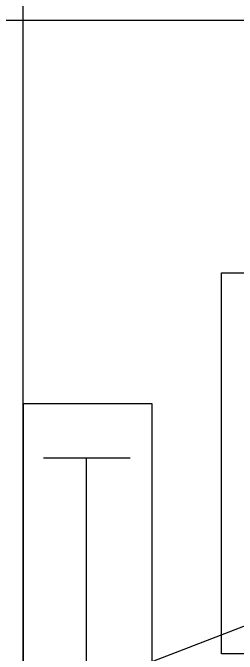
# Model space of a CAD drawing. Header units: inches. Extents: x 567429 to 582707, y 126347 to 133675.
# Drawn here: x 577617.6 to 577637.4, y 131670.7 to 131727.5 of the extents above; entities that cross this region are included whole.
import ezdxf

# ---------------------------------------------------------------- set-up
doc = ezdxf.new("R2010")
doc.units = ezdxf.units.IN
doc.header["$MEASUREMENT"] = 0
for name, color, linetype in [('BORD', 3, 'Continuous'), ('mobl', 11, 'Continuous'), ('SOUND WIRE', 4, 'Continuous')]:
    doc.layers.add(name, color=color, linetype=linetype)

# ---------------------------------------------------------------- blocks, each defined once
blk = doc.blocks.new('BOARD2')
at = {"layer": 'BORD', "color": 4}
blk.add_line((163.075, 0), (163.075, -61.626), dxfattribs=at)
at = {"layer": 'BORD'}
for p, q in [((50.104, -3.204), (127.253, -3.204)), ((127.253, -3.204), (127.253, -15.159)), ((122.172, -5.066), (122.172, -13.146)), ((127.253, -15.159), (50.104, -15.159)), ((103.839, -46.836), (103.839, -21.661)), ((103.839, -21.661), (139.442, -21.661)), ((139.442, -21.661), (139.442, -46.836))]:
    blk.add_line(p, q, dxfattribs=at)
at = {"layer": 'BORD', "color": 3}
blk.add_line((53.929, -9.08), (122.172, -9.08), dxfattribs=at)

msp = doc.modelspace()

# ---------------------------------------------------------------- linework, layer by layer
at = {"layer": 'mobl', "color": 15}
msp.add_line((577618.487, 131642.375), (577618.487, 131732.375), dxfattribs=at)
at = {"layer": 'SOUND WIRE'}
msp.add_line((577601.249, 131659.091, 0), (577959.863, 131796.661), dxfattribs=at)

# ---------------------------------------------------------------- block references
at = {"layer": 'BORD', "ltscale": 5, "xscale": 0.947301618010808, "yscale": 0.947301618010808, "zscale": 0.947301618010808, "rotation": 90.0091431634973}
msp.add_blockref('BOARD2', (577615.511, 131572.366), dxfattribs=at)

doc.saveas('drawing.dxf')
